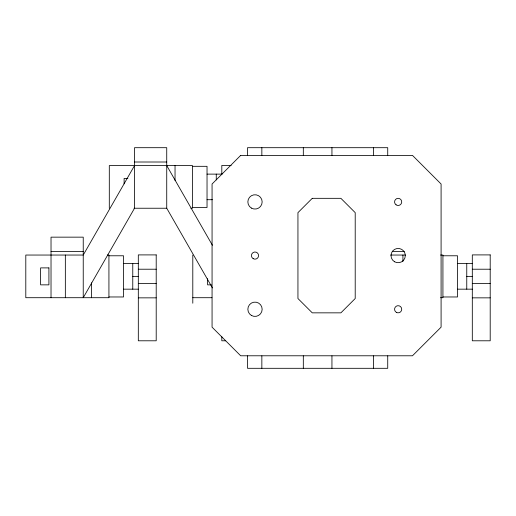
<?xml version="1.0" encoding="UTF-8"?>
<svg xmlns="http://www.w3.org/2000/svg" width="516" height="516" viewBox="0 0 516 516"><rect width="100%" height="100%" fill="white"/><g stroke="black" fill="none" stroke-linecap="round" stroke-linejoin="round"><path stroke-width="0.77" d="M134.528 165.584L83.237 255.046L25.8 255.046L25.8 297.706L108.928 297.706L108.928 255.046L107.347 255.046M134.528 162.005L166.733 162.005M231.142 165.442L221.809 165.442L221.815 174.653M192.436 166.32L207.032 166.32L207.032 207.509L192.436 207.509M207.032 174.118L221.815 174.118M127.891 178.433L124.117 178.433L124.117 183.831M207.032 199.705L212.418 199.705M134.031 208.238L166.739 208.238L212.418 287.922M190.855 208.238L192.436 208.238L192.436 165.584L109.302 165.584L109.302 208.238M51.026 251.466L83.237 251.466M392.27 251.466L404.351 251.466M390.664 255.046L405.524 255.046M440.554 255.046L442.928 255.046L442.928 297.706L440.554 297.706M108.928 255.781L123.53 255.781L123.53 296.971L108.928 296.971M442.928 255.781L457.531 255.781L457.531 296.971L442.928 296.971M123.53 263.586L138.314 263.586M457.531 263.586L472.308 263.586M138.314 269.217L156.206 269.217M472.308 269.217L490.2 269.217M132.767 276.376L138.314 276.376M466.761 276.376L472.308 276.376M138.314 283.536L156.206 283.536M472.308 283.536L490.2 283.536M211.386 284.858L207.613 284.858L207.613 278.692M123.53 289.166L138.314 289.166M457.531 289.166L472.308 289.166M192.797 297.706L211.941 297.706M138.314 297.848L156.206 297.848M472.308 297.848L490.2 297.848M225.698 340.792L221.809 340.792L221.809 336.78M166.733 165.584L212.418 245.261M466.761 263.586L466.761 289.166M402.919 255.046L402.919 261.489M387.729 155.471L387.729 147.692L247.532 147.692L247.532 155.471M387.729 355.859L387.729 368.308L247.532 368.308L247.532 355.859M373.41 147.692L373.41 155.471M373.41 355.859L373.41 368.308M331.943 147.692L331.943 155.471M331.943 355.859L331.943 368.308M303.318 147.692L303.318 155.471M303.318 355.859L303.318 368.308M261.851 147.692L261.851 155.471M261.851 355.859L261.851 368.308M216.269 174.118L216.269 179.91M192.797 255.046L192.797 303.215M175.04 165.584L175.04 180.426M166.733 208.238L166.733 147.692L134.528 147.692L134.528 208.238L83.237 297.706L83.237 237.154L51.026 237.154L51.026 297.706M132.767 263.586L132.767 289.166M91.538 282.858L91.538 297.706M65.345 255.046L65.345 297.706M240.688 155.387L212.063 184.012L212.063 327.157L240.688 355.782L412.465 355.782L441.09 327.157L441.09 184.012L412.465 155.387L240.688 155.387M312.264 198.325L297.945 212.644L297.945 298.525L312.264 312.844L340.889 312.844L355.208 298.525L355.208 212.644L340.889 198.325L312.264 198.325M156.206 254.904L138.314 254.904L138.314 340.792L156.206 340.792L156.206 254.904M490.2 254.904L472.308 254.904L472.308 340.792L490.2 340.792L490.2 254.904M48.917 267.894L40.616 267.894L40.616 284.858L48.917 284.858L48.917 267.894M394.572 261.78A7.159 7.159 0 0 0 405.305 255.588A7.159 7.159 0 0 0 394.572 249.389A7.159 7.159 0 0 0 394.572 261.78M251.427 208.103A7.159 7.159 0 0 0 262.16 201.904A7.159 7.159 0 0 0 251.427 195.706A7.159 7.159 0 0 0 251.427 208.103M251.427 315.463A7.159 7.159 0 0 0 262.16 309.265A7.159 7.159 0 0 0 251.427 303.066A7.159 7.159 0 0 0 251.427 315.463M396.088 204.833A3.58 3.58 0 0 0 401.712 202.227A3.58 3.58 0 0 0 396.643 198.66A3.58 3.58 0 0 0 396.088 204.833M253.214 258.684A3.58 3.58 0 0 0 258.58 255.588A3.58 3.58 0 0 0 253.214 252.485A3.58 3.58 0 0 0 253.214 258.684M396.359 312.361A3.58 3.58 0 0 0 401.725 309.265A3.58 3.58 0 0 0 396.359 306.162A3.58 3.58 0 0 0 396.359 312.361"/></g></svg>
